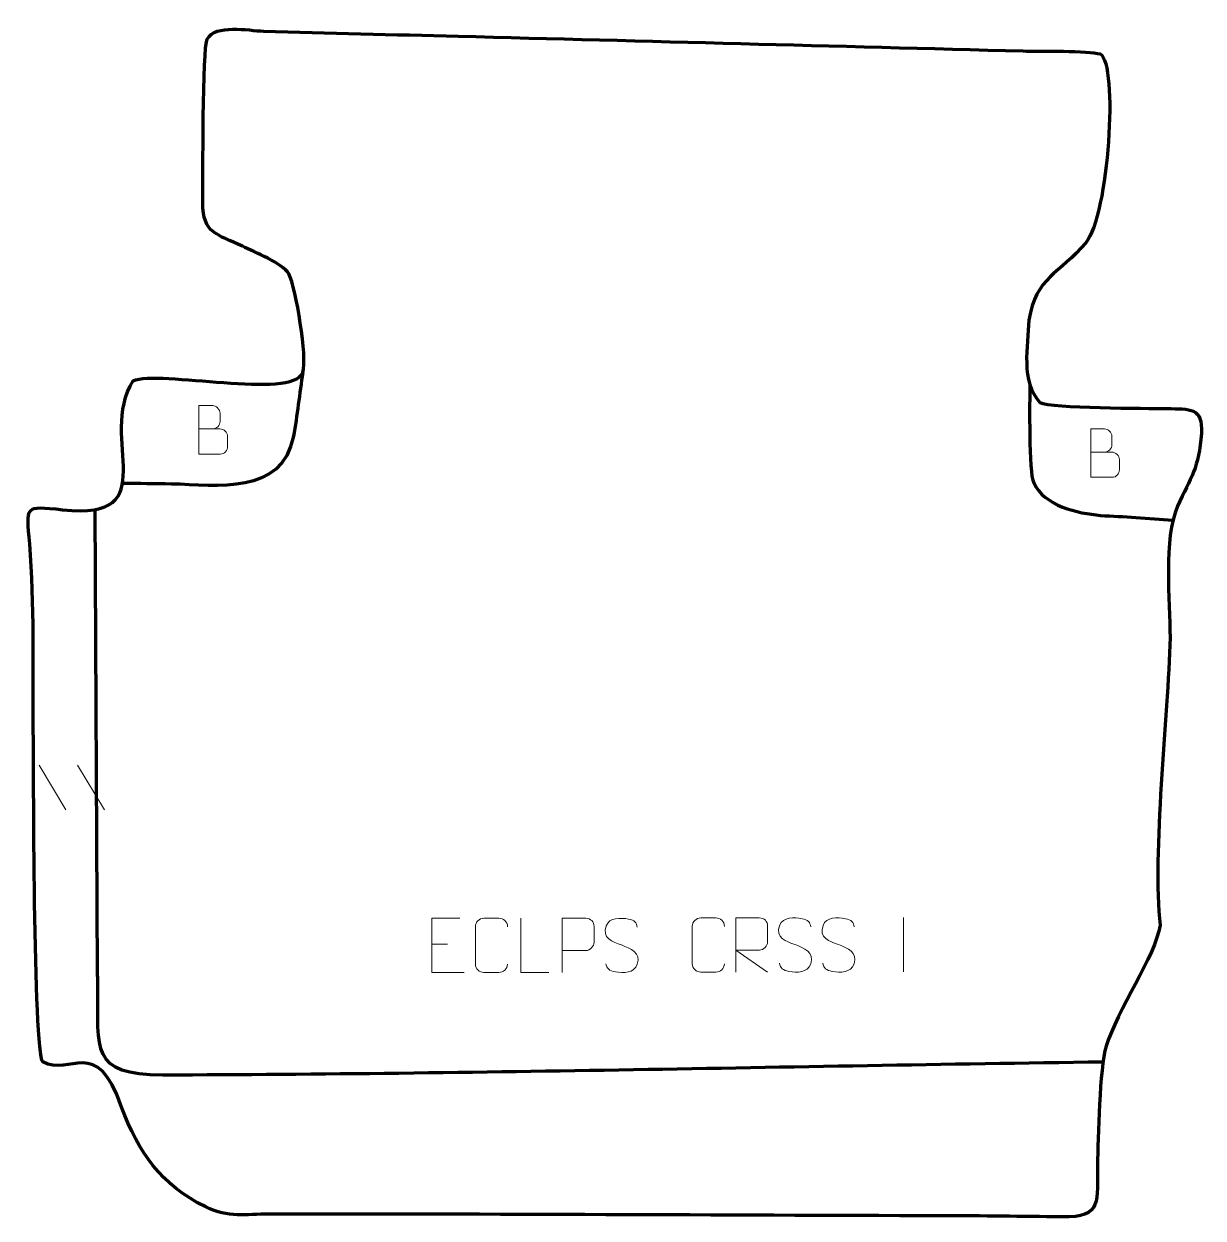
# Model space of a CAD drawing. Header units: millimetres. Extents: x -272 to 271, y -274 to 276.
import ezdxf

# ---------------------------------------------------------------- set-up
doc = ezdxf.new("R2010")
doc.units = ezdxf.units.MM
doc.header["$MEASUREMENT"] = 0
for name, color, linetype in [('layer 1', 7, 'Continuous'), ('layer 2', 7, 'Continuous'), ('layer 3', 7, 'Continuous')]:
    doc.layers.add(name, color=color, linetype=linetype)

msp = doc.modelspace()

# ---------------------------------------------------------------- linework, layer by layer
at = {"layer": 'layer 1', "color": 250, "lineweight": 9}
for points, knots in [([(-191.7979, 89.5364), (-188.5389, 89.5368), (-185.2795, 89.5368), (-182.0198, 89.5364), (-182.0198, 89.5364), (-180.2505, 89.5209), (-178.5276, 87.9659), (-178.5276, 86.1301), (-178.5276, 86.1301), (-178.5279, 85.1193), (-178.5279, 82.388), (-178.5276, 81.3769), (-178.5276, 81.3769), (-178.5117, 79.7128), (-179.893, 77.909), (-181.9724, 77.9242), (-181.9724, 77.9242), (-185.2324, 77.9245), (-188.4921, 77.9245), (-191.7514, 77.9242), (-191.7514, 77.9242), (-191.7514, 85.3746), (-191.7514, 92.8247), (-191.7514, 100.2745), (-191.7514, 100.2745), (-189.6253, 100.2745), (-187.4989, 100.2745), (-185.3724, 100.2745), (-185.3724, 100.2745), (-183.8669, 100.2903), (-181.9889, 98.5791), (-181.973, 96.8214), (-181.973, 96.8214), (-181.9734, 94.9708), (-181.9734, 94.8401), (-181.973, 92.9892), (-181.973, 92.9892), (-181.9576, 91.1386), (-183.6185, 89.5209), (-185.4189, 89.5364)], [0, 0, 0, 0, 0.09090909, 0.09090909, 0.09090909, 0.09090909, 0.18181818, 0.18181818, 0.18181818, 0.18181818, 0.27272727, 0.27272727, 0.27272727, 0.27272727, 0.36363636, 0.36363636, 0.36363636, 0.36363636, 0.45454545, 0.45454545, 0.45454545, 0.45454545, 0.54545455, 0.54545455, 0.54545455, 0.54545455, 0.63636364, 0.63636364, 0.63636364, 0.63636364, 0.72727273, 0.72727273, 0.72727273, 0.72727273, 0.81818182, 0.81818182, 0.81818182, 0.81818182, 1, 1, 1, 1]), ([(219.3984, 78.8251), (222.6574, 78.8255), (225.9168, 78.8255), (229.1765, 78.8251), (229.1765, 78.8251), (230.9458, 78.8096), (232.6687, 77.2546), (232.6687, 75.4188), (232.6687, 75.4188), (232.6684, 74.408), (232.6684, 71.6767), (232.6687, 70.6656), (232.6687, 70.6656), (232.6846, 69.0015), (231.3033, 67.1977), (229.2239, 67.2129), (229.2239, 67.2129), (225.9639, 67.2132), (222.7042, 67.2132), (219.4449, 67.2129), (219.4449, 67.2129), (219.4449, 74.6633), (219.4449, 82.1134), (219.4449, 89.5632), (219.4449, 89.5632), (221.571, 89.5632), (223.6974, 89.5632), (225.8239, 89.5632), (225.8239, 89.5632), (227.3294, 89.579), (229.2074, 87.8678), (229.2233, 86.1101), (229.2233, 86.1101), (229.2229, 84.2595), (229.2229, 84.1288), (229.2233, 82.2779), (229.2233, 82.2779), (229.2387, 80.4273), (227.5778, 78.8096), (225.7774, 78.8251)], [0, 0, 0, 0, 0.09090909, 0.09090909, 0.09090909, 0.09090909, 0.18181818, 0.18181818, 0.18181818, 0.18181818, 0.27272727, 0.27272727, 0.27272727, 0.27272727, 0.36363636, 0.36363636, 0.36363636, 0.36363636, 0.45454545, 0.45454545, 0.45454545, 0.45454545, 0.54545455, 0.54545455, 0.54545455, 0.54545455, 0.63636364, 0.63636364, 0.63636364, 0.63636364, 0.72727273, 0.72727273, 0.72727273, 0.72727273, 0.81818182, 0.81818182, 0.81818182, 0.81818182, 1, 1, 1, 1]), ([(-71.4185, -136.1533), (-71.4185, -136.1533), (-84.2924, -136.1533), (-84.2924, -136.1533), (-84.2924, -136.1533), (-84.2924, -136.1533), (-84.2924, -161.1069), (-84.2924, -161.1069), (-84.2924, -161.1069), (-84.2924, -161.1069), (-69.4266, -161.1069), (-69.4266, -161.1069)], [0, 0, 0, 0, 0.25, 0.25, 0.25, 0.25, 0.5, 0.5, 0.5, 0.5, 1, 1, 1, 1]), ([(-49.4365, -157.2891), (-49.5763, -159.6125), (-51.2535, -161.0921), (-53.4012, -161.1029), (-53.4012, -161.1029), (-55.7331, -161.1025), (-58.065, -161.1025), (-60.3965, -161.1029), (-60.3965, -161.1029), (-62.3215, -161.2083), (-64.2936, -159.3238), (-64.2824, -157.3065), (-64.2824, -157.3065), (-64.282, -151.5364), (-64.282, -145.7667), (-64.2824, -139.9974), (-64.2824, -139.9974), (-64.2782, -137.8593), (-62.5315, -136.1401), (-60.3791, -136.1536), (-60.3791, -136.1536), (-58.0534, -136.1536), (-55.7273, -136.1536), (-53.4012, -136.1536), (-53.4012, -136.1536), (-51.4546, -136.1181), (-49.4632, -137.6096), (-49.4365, -140.0472)], [0, 0, 0, 0, 0.125, 0.125, 0.125, 0.125, 0.25, 0.25, 0.25, 0.25, 0.375, 0.375, 0.375, 0.375, 0.5, 0.5, 0.5, 0.5, 0.625, 0.625, 0.625, 0.625, 0.75, 0.75, 0.75, 0.75, 1, 1, 1, 1]), ([(-30.385, -161.1069), (-30.385, -161.1069), (-43.3341, -161.1069), (-43.3341, -161.1069), (-43.3341, -161.1069), (-43.3341, -161.1069), (-43.3341, -136.1533), (-43.3341, -136.1533)], [0, 0, 0, 0, 0.33333333, 0.33333333, 0.33333333, 0.33333333, 1, 1, 1, 1]), ([(-24.1916, -161.1069), (-24.1916, -161.1069), (-24.1916, -136.1533), (-24.1916, -136.1533), (-24.1916, -136.1533), (-20.5966, -136.1533), (-17.0013, -136.1533), (-13.4059, -136.1533), (-13.4059, -136.1533), (-11.0807, -136.1912), (-9.5233, -137.6813), (-9.5275, -140.0474), (-9.5275, -140.0474), (-9.5279, -142.0831), (-9.5279, -145.1424), (-9.5275, -147.1784), (-9.5275, -147.1784), (-9.534, -149.0538), (-11.3462, -150.9957), (-13.3558, -151.0148), (-13.3558, -151.0148), (-13.3558, -151.0148), (-24.1916, -151.0148), (-24.1916, -151.0148)], [0, 0, 0, 0, 0.14285714, 0.14285714, 0.14285714, 0.14285714, 0.28571429, 0.28571429, 0.28571429, 0.28571429, 0.42857143, 0.42857143, 0.42857143, 0.42857143, 0.57142857, 0.57142857, 0.57142857, 0.57142857, 0.71428571, 0.71428571, 0.71428571, 0.71428571, 1, 1, 1, 1]), ([(3.146, -148.4562), (-1.1023, -146.9858), (-6.0104, -145.19), (-4.0053, -139.6697), (-4.0053, -139.6697), (-2.5018, -135.5298), (2.7118, -135.9183), (6.3154, -136.5194), (6.3154, -136.5194), (9.176, -136.9966), (10.0407, -138.2098), (10.3513, -140.2939)], [0, 0, 0, 0, 0.25, 0.25, 0.25, 0.25, 0.5, 0.5, 0.5, 0.5, 1, 1, 1, 1]), ([(50.569, -157.1152), (50.4292, -159.4386), (48.752, -160.9182), (46.6043, -160.929), (46.6043, -160.929), (44.2724, -160.9286), (41.9405, -160.9286), (39.609, -160.929), (39.609, -160.929), (37.684, -161.0344), (35.7119, -159.1499), (35.7231, -157.1326), (35.7231, -157.1326), (35.7235, -151.3625), (35.7235, -145.5928), (35.7231, -139.8235), (35.7231, -139.8235), (35.7273, -137.6854), (37.474, -135.9662), (39.6264, -135.9797), (39.6264, -135.9797), (41.9521, -135.9797), (44.2782, -135.9797), (46.6043, -135.9797), (46.6043, -135.9797), (48.5509, -135.9442), (50.5423, -137.4357), (50.569, -139.8733)], [0, 0, 0, 0, 0.125, 0.125, 0.125, 0.125, 0.25, 0.25, 0.25, 0.25, 0.375, 0.375, 0.375, 0.375, 0.5, 0.5, 0.5, 0.5, 0.625, 0.625, 0.625, 0.625, 0.75, 0.75, 0.75, 0.75, 1, 1, 1, 1]), ([(55.8139, -160.9329), (55.8139, -160.9329), (55.8139, -135.9794), (55.8139, -135.9794), (55.8139, -135.9794), (59.4087, -135.9794), (63.0042, -135.9794), (66.5994, -135.9794), (66.5994, -135.9794), (68.9247, -136.0171), (70.482, -137.5071), (70.4779, -139.8735), (70.4779, -139.8735), (70.4775, -141.909), (70.4775, -144.9684), (70.4779, -147.0044), (70.4779, -147.0044), (70.4714, -148.8799), (68.6591, -150.8217), (66.6496, -150.8408), (66.6496, -150.8408), (66.6496, -150.8408), (55.8139, -150.8408), (55.8139, -150.8408), (55.8139, -150.8408), (55.8139, -150.8408), (70.4686, -160.9329), (70.4686, -160.9329)], [0, 0, 0, 0, 0.125, 0.125, 0.125, 0.125, 0.25, 0.25, 0.25, 0.25, 0.375, 0.375, 0.375, 0.375, 0.5, 0.5, 0.5, 0.5, 0.625, 0.625, 0.625, 0.625, 0.75, 0.75, 0.75, 0.75, 1, 1, 1, 1]), ([(83.1515, -148.2823), (78.9032, -146.8119), (73.9951, -145.0161), (76.0002, -139.4958), (76.0002, -139.4958), (77.5037, -135.3559), (82.7173, -135.7444), (86.3209, -136.3455), (86.3209, -136.3455), (89.1815, -136.8227), (90.0462, -138.0359), (90.3568, -140.12)], [0, 0, 0, 0, 0.25, 0.25, 0.25, 0.25, 0.5, 0.5, 0.5, 0.5, 1, 1, 1, 1]), ([(103.1515, -148.2823), (98.9032, -146.8119), (93.9951, -145.0161), (96.0002, -139.4958), (96.0002, -139.4958), (97.5037, -135.3559), (102.7173, -135.7444), (106.3209, -136.3455), (106.3209, -136.3455), (109.1815, -136.8227), (110.0462, -138.0359), (110.3568, -140.12)], [0, 0, 0, 0, 0.25, 0.25, 0.25, 0.25, 0.5, 0.5, 0.5, 0.5, 1, 1, 1, 1]), ([(3.146, -148.4563), (7.1646, -150.103), (12.1941, -151.9913), (10.3601, -157.3516), (10.3601, -157.3516), (8.9003, -161.618), (3.9895, -161.3613), (0.2634, -160.8066), (0.2634, -160.8066), (-2.4866, -160.3968), (-3.7075, -159.1833), (-4.0855, -157.0711)], [0, 0, 0, 0, 0.25, 0.25, 0.25, 0.25, 0.5, 0.5, 0.5, 0.5, 1, 1, 1, 1]), ([(83.1515, -148.2824), (87.1701, -149.9291), (92.1996, -151.8174), (90.3656, -157.1777), (90.3656, -157.1777), (88.9058, -161.4441), (83.995, -161.1874), (80.2689, -160.6327), (80.2689, -160.6327), (77.5189, -160.2229), (76.298, -159.0094), (75.92, -156.8972)], [0, 0, 0, 0, 0.25, 0.25, 0.25, 0.25, 0.5, 0.5, 0.5, 0.5, 1, 1, 1, 1]), ([(103.1515, -148.2824), (107.1701, -149.9291), (112.1996, -151.8174), (110.3656, -157.1777), (110.3656, -157.1777), (108.9058, -161.4441), (103.995, -161.1874), (100.2689, -160.6327), (100.2689, -160.6327), (97.5189, -160.2229), (96.298, -159.0094), (95.92, -156.8972)], [0, 0, 0, 0, 0.25, 0.25, 0.25, 0.25, 0.5, 0.5, 0.5, 0.5, 1, 1, 1, 1])]:
    msp.add_open_spline(points, degree=3, knots=knots, dxfattribs=at)
for points in [[(-265.3935, -65.5907), (-265.3935, -65.5907), (-253.0292, -86.135), (-253.0292, -86.135)], [(-247.6636, -65.5907), (-247.6636, -65.5907), (-235.2993, -86.135), (-235.2993, -86.135)], [(133.1515, -135.7952), (133.1515, -135.7952), (133.1515, -160.7693), (133.1515, -160.7693)], [(-84.2924, -148.033), (-84.2924, -148.033), (-77.1243, -148.033), (-77.1243, -148.033)]]:
    msp.add_open_spline(points, degree=3, dxfattribs=at)
at = {"layer": 'layer 2', "color": 242, "lineweight": 158}
msp.add_open_spline([(-268.0969, -48.7729), (-267.9258, -62.5884), (-268.05, -198.0396), (-263.7382, -202.3058), (-263.7382, -202.3058), (-251.0903, -209.7103), (-239.1601, -189.402), (-227.3783, -223.1794), (-227.3783, -223.1794), (-219.5991, -243.9587), (-209.1006, -259.2723), (-188.6151, -269.2327), (-188.6151, -269.2327), (-177.9744, -274.4063), (-170.4305, -272.6125), (-159.205, -272.5105), (-159.205, -272.5105), (-55.8549, -272.5436), (47.5015, -273.0568), (150.8525, -273.3445), (150.8525, -273.3445), (169.4161, -273.3864), (187.635, -273.5875), (206.1896, -273.8738), (206.1896, -273.8738), (225.2489, -274.168), (222.2092, -266.3432), (222.557, -249.9418), (222.557, -249.9418), (222.8732, -237.573), (223.3792, -205.5291), (226.5792, -195.0786), (226.5792, -195.0786), (231.5465, -178.8561), (249.4107, -153.1433), (251.4354, -139.3108), (251.4354, -139.3108), (247.6492, -106.8796), (255.0687, -42.6506), (256.0029, -6.7207), (256.0029, -6.7207), (256.0102, 10.0661), (252.7595, 39.0582), (259.4513, 53.8492), (259.4513, 53.8492), (265.6045, 67.1811), (269.3924, 71.6127), (270.4374, 87.4247), (270.4374, 87.4247), (271.2497, 99.7151), (265.1845, 98.6224), (254.6355, 98.922), (254.6355, 98.922), (245.3072, 99.1215), (201.1777, 98.9418), (196.0113, 101.7887), (196.0113, 101.7887), (187.0531, 111.337), (190.3917, 127.7472), (190.9245, 139.6842), (190.9245, 139.6842), (194.0731, 159.6213), (205.0937, 160.9395), (217.1587, 175.4202), (217.1587, 175.4202), (227.7469, 188.1285), (232.2381, 257.8115), (223.7275, 262.461), (223.7275, 262.461), (218.3586, 264.0673), (195.9155, 263.6401), (188.2892, 263.8418), (188.2892, 263.8418), (101.4719, 266.1383), (14.6531, 268.3815), (-72.165, 270.6498), (-72.165, 270.6498), (-102.0902, 271.4295), (-132.0851, 272.0095), (-161.9966, 272.9962), (-161.9966, 272.9962), (-169.0419, 273.2286), (-184.1807, 276.3229), (-187.906, 269.347), (-187.906, 269.347), (-190.211, 265.0309), (-189.7476, 203.4998), (-190.0088, 193.8734), (-190.0088, 193.8734), (-189.966, 179.4254), (-183.4289, 179.443), (-171.6486, 173.7796), (-171.6486, 173.7796), (-165.9184, 171.0248), (-153.5477, 166.0182), (-150.2127, 161.1056), (-150.2127, 161.1056), (-147.0628, 154.2521), (-141.5207, 122.2974), (-143.8938, 115.5827), (-143.8938, 115.5827), (-148.3796, 102.8896), (-210.3867, 117.0041), (-222.0377, 111.7071), (-222.0377, 111.7071), (-238.7787, 85.1176), (-206.4118, 47.0794), (-254.6682, 52.2782), (-254.6682, 52.2782), (-272.4353, 54.1923), (-271.2238, 54.2437), (-269.7363, 36.4881), (-269.7363, 36.4881), (-267.4238, 8.884), (-268.4187, -20.7874), (-268.0969, -48.7729)], degree=3, knots=[0, 0, 0, 0, 0.03333333, 0.03333333, 0.03333333, 0.03333333, 0.06666667, 0.06666667, 0.06666667, 0.06666667, 0.1, 0.1, 0.1, 0.1, 0.13333333, 0.13333333, 0.13333333, 0.13333333, 0.16666667, 0.16666667, 0.16666667, 0.16666667, 0.2, 0.2, 0.2, 0.2, 0.23333333, 0.23333333, 0.23333333, 0.23333333, 0.26666667, 0.26666667, 0.26666667, 0.26666667, 0.3, 0.3, 0.3, 0.3, 0.33333333, 0.33333333, 0.33333333, 0.33333333, 0.36666667, 0.36666667, 0.36666667, 0.36666667, 0.4, 0.4, 0.4, 0.4, 0.43333333, 0.43333333, 0.43333333, 0.43333333, 0.46666667, 0.46666667, 0.46666667, 0.46666667, 0.5, 0.5, 0.5, 0.5, 0.53333333, 0.53333333, 0.53333333, 0.53333333, 0.56666667, 0.56666667, 0.56666667, 0.56666667, 0.6, 0.6, 0.6, 0.6, 0.63333333, 0.63333333, 0.63333333, 0.63333333, 0.66666667, 0.66666667, 0.66666667, 0.66666667, 0.7, 0.7, 0.7, 0.7, 0.73333333, 0.73333333, 0.73333333, 0.73333333, 0.76666667, 0.76666667, 0.76666667, 0.76666667, 0.8, 0.8, 0.8, 0.8, 0.83333333, 0.83333333, 0.83333333, 0.83333333, 0.86666667, 0.86666667, 0.86666667, 0.86666667, 0.9, 0.9, 0.9, 0.9, 0.93333333, 0.93333333, 0.93333333, 0.93333333, 1, 1, 1, 1], dxfattribs=at)
at = {"layer": 'layer 3', "color": 187, "lineweight": 158}
for points, knots in [([(-143.8938, 115.5827), (-145.2952, 105.9925), (-146.5038, 95.5877), (-148.1235, 86.1508), (-148.1235, 86.1508), (-153.6638, 58.6374), (-183.4211, 63.7103), (-204.4115, 64.1053), (-204.4115, 64.1053), (-211.9159, 64.2465), (-219.4373, 64.3088), (-226.944, 64.4063)], [0, 0, 0, 0, 0.25, 0.25, 0.25, 0.25, 0.5, 0.5, 0.5, 0.5, 1, 1, 1, 1]), ([(191.3004, 110.2649), (191.399, 102.0684), (190.6414, 69.9471), (193.1543, 64.6318), (193.1543, 64.6318), (198.2107, 53.9363), (213.3071, 50.6341), (223.946, 49.677), (223.946, 49.677), (229.373, 49.2455), (234.8269, 49.1413), (240.2698, 48.7498), (240.2698, 48.7498), (245.9496, 48.3018), (251.6291, 47.8396), (257.3087, 47.386)], [0, 0, 0, 0, 0.2, 0.2, 0.2, 0.2, 0.4, 0.4, 0.4, 0.4, 0.6, 0.6, 0.6, 0.6, 1, 1, 1, 1]), ([(225.117, -202.4455), (79.5988, -204.3788), (-62.294, -208.1133), (-208.4058, -208.4622), (-208.4058, -208.4622), (-242.0201, -208.5424), (-238.1026, -196.0836), (-238.3277, -168.4672), (-238.3277, -168.4672), (-238.3783, -165.7746), (-238.4265, -163.0819), (-238.4732, -160.3892), (-238.4732, -160.3892), (-238.4732, -160.3892), (-239.571, 52.3366), (-239.571, 52.3366)], [0, 0, 0, 0, 0.2, 0.2, 0.2, 0.2, 0.4, 0.4, 0.4, 0.4, 0.6, 0.6, 0.6, 0.6, 1, 1, 1, 1])]:
    msp.add_open_spline(points, degree=3, knots=knots, dxfattribs=at)

doc.saveas('drawing.dxf')
